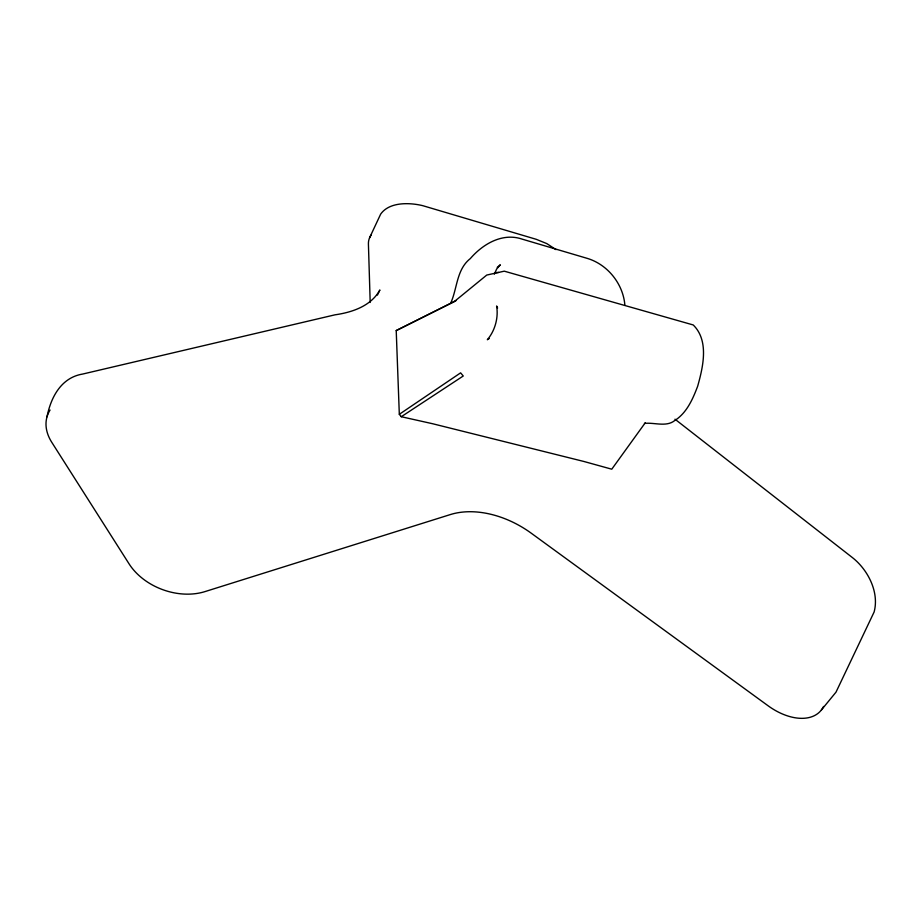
<?xml version="1.0" encoding="UTF-8"?>
<svg xmlns="http://www.w3.org/2000/svg" width="922" height="922" viewBox="0 0 922 922"><rect width="100%" height="100%" fill="white"/><g stroke="black" fill="none" stroke-linecap="round" stroke-linejoin="round"><path stroke-width="1.38" d="M47.01 416.802C50.917 397.175 61.232 377.513 82.773 374.032L334.986 314.828C352.123 312.374 371.036 306.092 379.887 289.981L377.421 295.063M450.685 303.177C457.381 288.436 456.459 269.408 470.312 258.598C482.932 243.927 502.651 232.356 522.348 239.19L587.452 258.437C607.759 264.602 623.168 283.976 624.862 305.09M494.33 274.203L496.681 268.994L500.335 264.787L497.223 267.38M369.561 237.818L380.648 214.146C389.268 201.837 409.299 202.437 422.702 205.652L536.258 239.317L546.827 243.615L556.024 249.62M645.342 422.668L611.77 469.194L584.018 461.507L432.741 423.763L401.277 416.721L399.318 414.301L396.218 330.583L456.332 300.457M821.41 709.952L836 692.157L874.114 612.001C879.404 592.293 868.109 570.027 852.573 557.718L674.985 419.199M396.218 330.583L454.2 301.667L486.758 275.056L504.276 271.172L693.229 324.959C709.283 340.702 703.06 367.002 697.666 386.226C692.791 399.099 686.798 412.895 674.731 420.559C666.237 427.335 654.251 422.253 644.455 423.405M399.318 414.301L460.608 372.857L463.259 375.992L401.277 416.721M489.213 338.501L487.323 339.734C495.01 330.779 498.641 317.617 496.601 305.989L497.592 308.017M495.805 272.601L498.652 272.451M823.565 706.436A50.019 31.071 41.2 0 1 768.118 705.791L531.279 533.227A82.173 56.277 32.9 0 0 450.351 514.568L204.984 591.601A56.092 41.386 20.2 0 1 129.057 563.838L51.77 442.306A54.49 37.399 17.1 0 1 50.053 410.048M371.128 235.122A42.055 23.799 26.2 0 0 368.42 244.134L370.114 299.904A102.192 60.979 22.9 0 1 370.114 302.474"/></g></svg>
